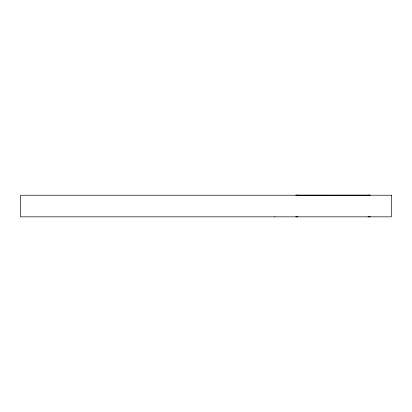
<?xml version="1.0" encoding="UTF-8"?>
<svg xmlns="http://www.w3.org/2000/svg" width="412" height="412" viewBox="0 0 412 412"><rect width="100%" height="100%" fill="white"/><g stroke="black" fill="none" stroke-linecap="round" stroke-linejoin="round"><path stroke-width="0.62" d="M274.711 216.841L274.989 216.841M368.107 195.164L370.213 195.175L295.893 195.159L298 195.164M368.107 216.784L370.213 216.789L369.791 216.784M298 216.784L295.893 216.774L296.321 216.784M391.4 195.226L20.6 195.226L20.6 216.841L391.4 216.841L391.4 195.226"/></g></svg>
